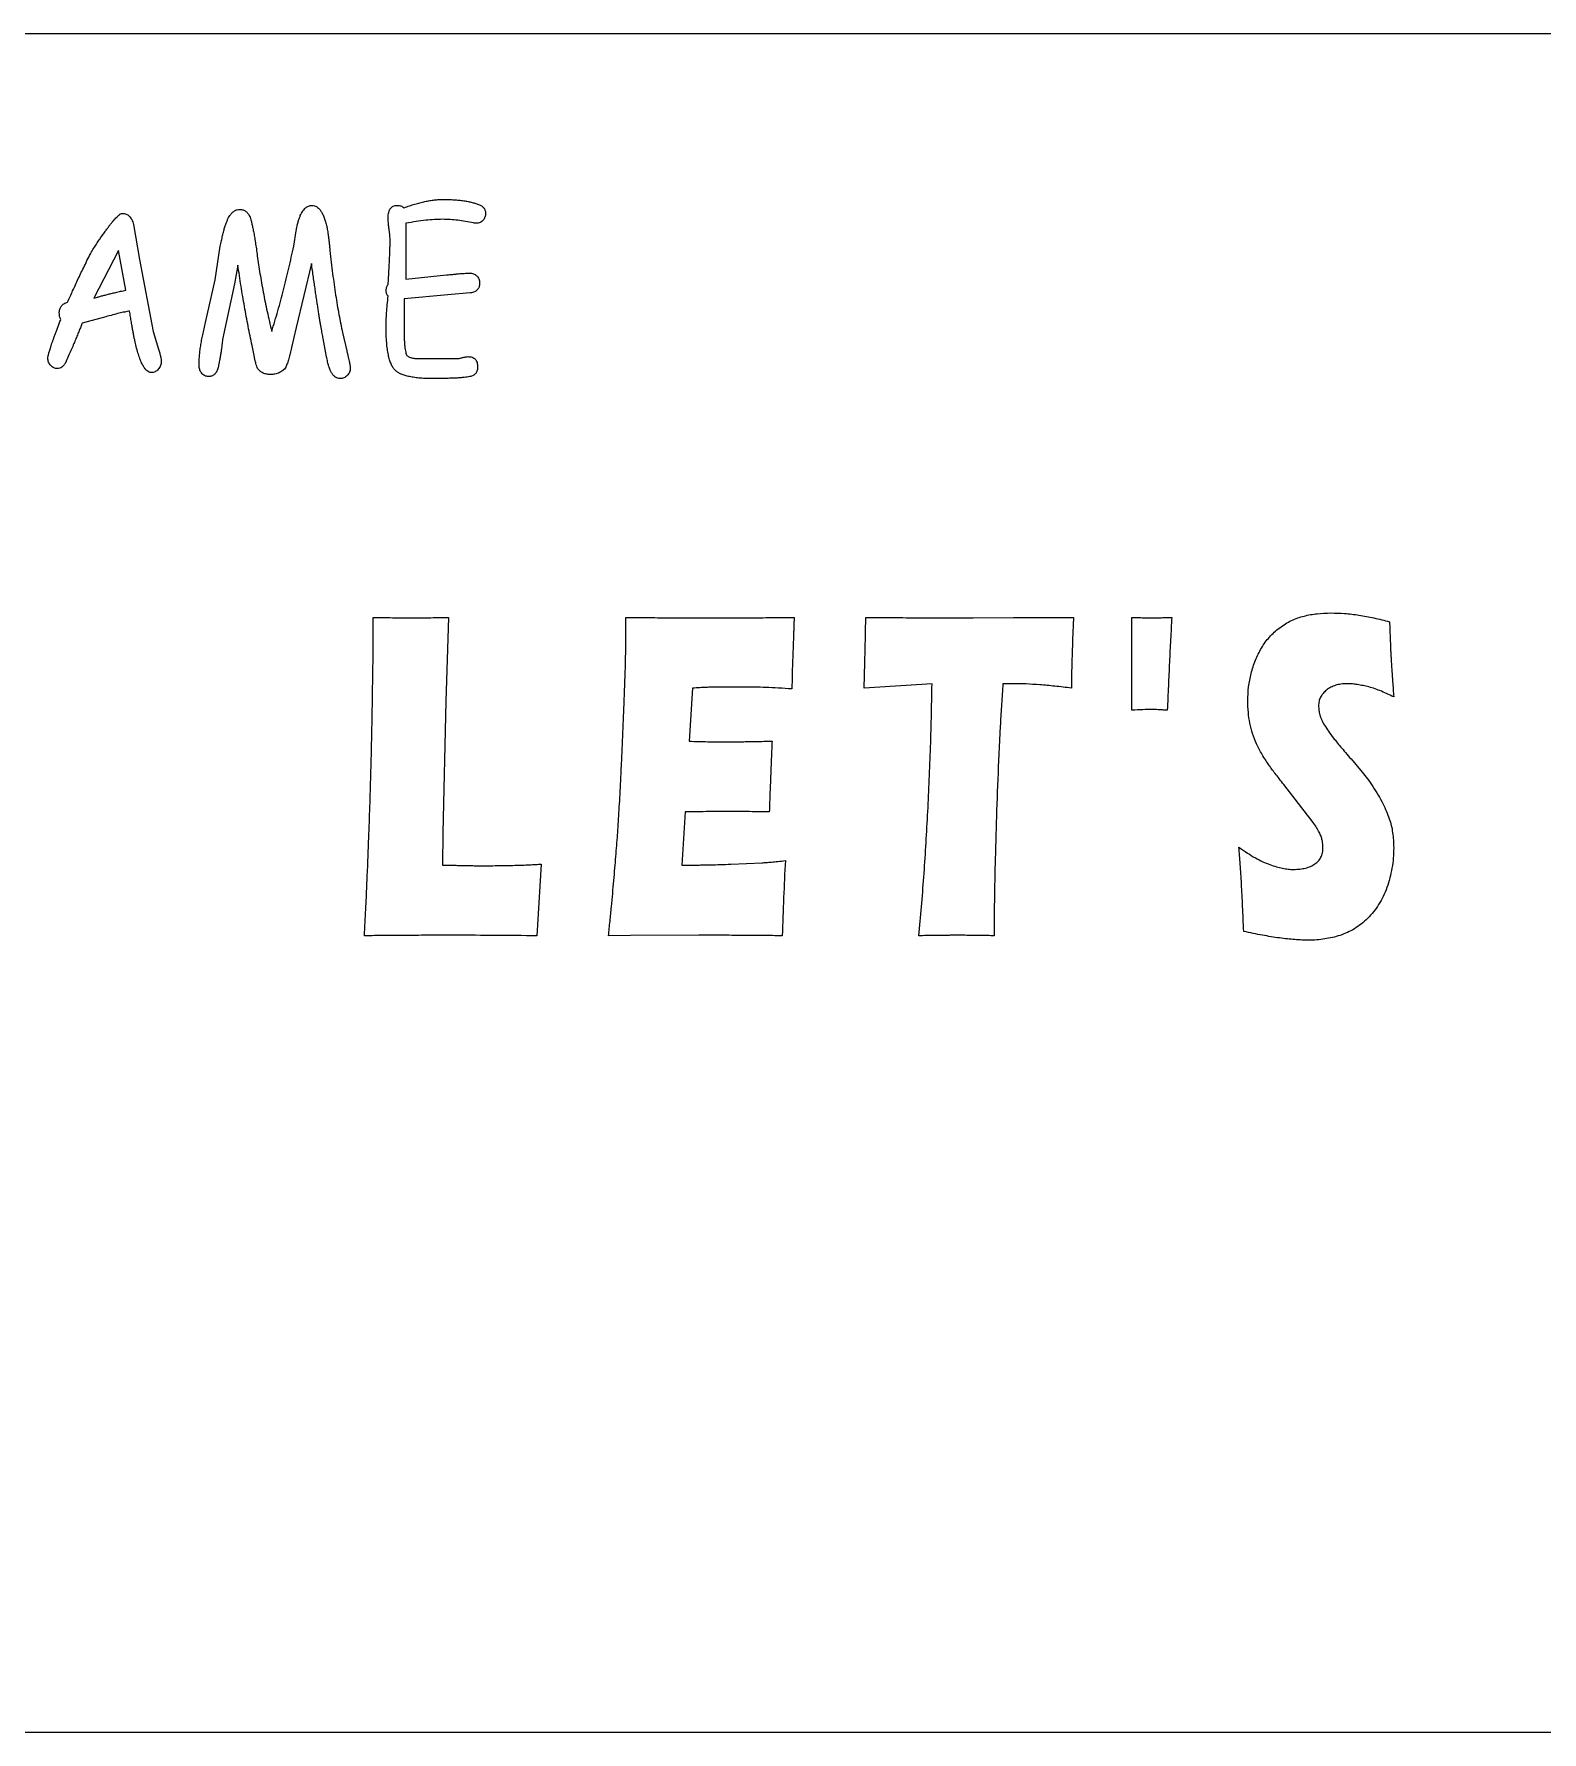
# Model space of a CAD drawing. Header units: millimetres. Extents: x -93 to 201, y -46 to 266.
# Drawn here: x -17.3 to 53.7, y 186.2 to 266.2 of the extents above; entities that cross this region are included whole.
import ezdxf

# ---------------------------------------------------------------- set-up
doc = ezdxf.new("R2010")
doc.units = ezdxf.units.MM

msp = doc.modelspace()

# ---------------------------------------------------------------- linework, layer by layer
at = {"color": 7, "linetype": 'Continuous', "lineweight": 25}
for p, q in [((200.738, 266.214), (-54.262, 266.214)), ((-12.637, 257.235), (-12.364, 255.595)), ((-5.095, 256.212), (-4.973, 256.943)), ((0.197, 257.293), (0.197, 254.668)), ((-13.349, 256.01), (-14.514, 253.766)), ((-13.007, 254.144), (-13.349, 256.01)), ((-8.792, 254.634), (-8.552, 256.212)), ((-12.364, 255.595), (-11.715, 252.203)), ((-7.724, 255.326), (-7.883, 254.437)), ((-4.256, 255.406), (-4.979, 252.387)), ((-9.246, 252.617), (-8.792, 254.634)), ((-7.883, 254.437), (-8.447, 251.815)), ((0.197, 254.668), (2.1, 254.859)), ((2.163, 253.918), (0.104, 253.731)), ((0.104, 253.731), (0.104, 252.415)), ((3.225, 254.012), (2.163, 253.918)), ((-13.949, 252.89), (-15.068, 252.594)), ((-11.715, 252.203), (-11.463, 251.368)), ((-4.979, 252.387), (-5.193, 251.435)), ((-2.792, 252.147), (-2.595, 251.286)), ((-6.948, 250.986), (-7.056, 251.541)), ((-3.55, 251.01), (-3.703, 251.872)), ((0.937, 250.918), (2.588, 250.918)), ((2.197, 238.728), (2.08, 234.77)), ((10.562, 237.761), (10.556, 238.728)), ((18.489, 238.728), (18.476, 238.357)), ((26.929, 238.705), (28.82, 238.718)), ((28.82, 238.718), (30.656, 238.718)), ((30.656, 238.718), (31.652, 238.728)), ((31.652, 238.728), (31.607, 237.661)), ((34.405, 234.353), (34.405, 238.728)), ((18.44, 237.381), (18.398, 236.157)), ((21.779, 235.395), (21.818, 236.603)), ((13.697, 235.395), (13.547, 232.895)), ((24.985, 235.603), (21.779, 235.395)), ((28.856, 235.603), (28.322, 235.603)), ((2.08, 234.77), (1.933, 228.582)), ((44.727, 232.058), (45.254, 231.44)), ((42.937, 229.07), (41.556, 230.854)), ((13.349, 229.562), (13.199, 227.062)), ((1.933, 228.582), (1.914, 227.062)), ((6.572, 227.104), (6.364, 223.728)), ((13.199, 227.062), (14.016, 227.062)), ((15.51, 227.101), (16.978, 227.166)), ((10.78, 223.741), (9.739, 223.728)), ((14.003, 223.751), (10.78, 223.741)), ((-54.262, 186.214), (200.738, 186.214))]:
    msp.add_line(p, q, dxfattribs=at)
for points, knots in [([(0.104, 258.026), (0.189, 258.057), (0.357, 258.119), (0.608, 258.197), (0.852, 258.265), (1.087, 258.321), (1.317, 258.364), (1.539, 258.394), (1.754, 258.415), (1.895, 258.417), (1.964, 258.418)], [0, 0, 0, 0, 0.14328, 0.280726, 0.412754, 0.539545, 0.661162, 0.778772, 0.891119, 1, 1, 1, 1]), ([(1.964, 258.418), (2.05, 258.417), (2.218, 258.416), (2.462, 258.403), (2.694, 258.385), (2.912, 258.357), (3.118, 258.323), (3.31, 258.279), (3.488, 258.228), (3.601, 258.186), (3.656, 258.166)], [0, 0, 0, 0, 0.149908, 0.292293, 0.427305, 0.555225, 0.676192, 0.790643, 0.897915, 1, 1, 1, 1]), ([(-14.63, 255.943), (-14.582, 256.016), (-14.489, 256.158), (-14.353, 256.365), (-14.224, 256.556), (-14.103, 256.734), (-13.987, 256.898), (-13.879, 257.047), (-13.777, 257.183), (-13.683, 257.304), (-13.595, 257.41), (-13.514, 257.503), (-13.441, 257.581), (-13.374, 257.645), (-13.314, 257.696), (-13.261, 257.733), (-13.214, 257.756), (-13.184, 257.76), (-13.171, 257.762)], [0, 0, 0, 0, 0.111332, 0.216284, 0.314341, 0.405513, 0.490675, 0.568976, 0.640431, 0.705936, 0.764172, 0.816135, 0.862287, 0.900961, 0.934057, 0.961803, 0.982938, 1, 1, 1, 1]), ([(-13.171, 257.762), (-13.139, 257.76), (-13.078, 257.756), (-12.989, 257.734), (-12.911, 257.689), (-12.839, 257.631), (-12.776, 257.554), (-12.719, 257.464), (-12.674, 257.355), (-12.65, 257.276), (-12.637, 257.235)], [0, 0, 0, 0, 0.115799, 0.225924, 0.33476, 0.446174, 0.566347, 0.695814, 0.841052, 1, 1, 1, 1]), ([(-8.552, 256.212), (-8.534, 256.301), (-8.501, 256.47), (-8.446, 256.71), (-8.393, 256.927), (-8.338, 257.121), (-8.28, 257.29), (-8.224, 257.435), (-8.167, 257.558), (-8.123, 257.628), (-8.102, 257.659)], [0, 0, 0, 0, 0.17765, 0.339316, 0.486014, 0.6181, 0.734871, 0.83719, 0.925788, 1, 1, 1, 1]), ([(-8.102, 257.659), (-8.07, 257.704), (-8.009, 257.787), (-7.892, 257.881), (-7.762, 257.94), (-7.67, 257.946), (-7.623, 257.949)], [0, 0, 0, 0, 0.280022, 0.529889, 0.762363, 1, 1, 1, 1]), ([(-7.623, 257.949), (-7.598, 257.948), (-7.548, 257.946), (-7.475, 257.928), (-7.408, 257.898), (-7.345, 257.859), (-7.29, 257.804), (-7.238, 257.74), (-7.191, 257.664), (-7.166, 257.608), (-7.153, 257.579)], [0, 0, 0, 0, 0.119638, 0.235363, 0.348327, 0.462864, 0.582941, 0.710126, 0.850189, 1, 1, 1, 1]), ([(-4.973, 256.943), (-4.961, 257.013), (-4.938, 257.146), (-4.891, 257.334), (-4.843, 257.502), (-4.802, 257.605), (-4.783, 257.654)], [0, 0, 0, 0, 0.289222, 0.550966, 0.787393, 1, 1, 1, 1]), ([(-4.783, 257.654), (-4.766, 257.692), (-4.734, 257.764), (-4.675, 257.863), (-4.612, 257.947), (-4.545, 258.017), (-4.472, 258.071), (-4.394, 258.108), (-4.312, 258.133), (-4.255, 258.136), (-4.226, 258.137)], [0, 0, 0, 0, 0.158822, 0.304625, 0.438037, 0.560918, 0.674528, 0.782336, 0.889363, 1, 1, 1, 1]), ([(-4.226, 258.137), (-4.19, 258.134), (-4.116, 258.128), (-4.01, 258.081), (-3.914, 258.003), (-3.823, 257.898), (-3.745, 257.762), (-3.668, 257.6), (-3.6, 257.407), (-3.563, 257.268), (-3.544, 257.194)], [0, 0, 0, 0, 0.087829, 0.177404, 0.274579, 0.383787, 0.50885, 0.651958, 0.815654, 1, 1, 1, 1]), ([(-0.646, 257.555), (-0.645, 257.601), (-0.642, 257.687), (-0.622, 257.806), (-0.589, 257.908), (-0.541, 257.992), (-0.479, 258.059), (-0.4, 258.104), (-0.309, 258.133), (-0.244, 258.136), (-0.21, 258.137)], [0, 0, 0, 0, 0.164762, 0.310182, 0.437174, 0.552164, 0.657272, 0.764371, 0.87571, 1, 1, 1, 1]), ([(-0.21, 258.137), (-0.18, 258.135), (-0.123, 258.133), (-0.04, 258.112), (0.037, 258.076), (0.081, 258.043), (0.104, 258.026)], [0, 0, 0, 0, 0.259826, 0.508929, 0.75217, 1, 1, 1, 1]), ([(3.656, 258.166), (3.679, 258.156), (3.724, 258.137), (3.784, 258.098), (3.833, 258.054), (3.876, 258.005), (3.908, 257.948), (3.932, 257.887), (3.945, 257.82), (3.947, 257.773), (3.947, 257.749)], [0, 0, 0, 0, 0.13946, 0.267669, 0.389524, 0.50583, 0.623831, 0.742107, 0.868071, 1, 1, 1, 1]), ([(3.947, 257.749), (3.946, 257.721), (3.944, 257.665), (3.92, 257.585), (3.885, 257.508), (3.85, 257.464), (3.832, 257.441)], [0, 0, 0, 0, 0.249827, 0.494528, 0.740626, 1, 1, 1, 1]), ([(-7.153, 257.579), (-7.139, 257.537), (-7.108, 257.444), (-7.068, 257.289), (-7.027, 257.105), (-6.985, 256.893), (-6.941, 256.651), (-6.898, 256.38), (-6.852, 256.08), (-6.824, 255.87), (-6.809, 255.761)], [0, 0, 0, 0, 0.071517, 0.158211, 0.259503, 0.376431, 0.509043, 0.657241, 0.821186, 1, 1, 1, 1]), ([(-3.544, 257.194), (-3.538, 257.167), (-3.526, 257.106), (-3.509, 257.006), (-3.489, 256.887), (-3.471, 256.749), (-3.45, 256.592), (-3.43, 256.415), (-3.408, 256.219), (-3.393, 256.083), (-3.386, 256.011)], [0, 0, 0, 0, 0.068865, 0.154852, 0.255574, 0.372083, 0.505792, 0.654124, 0.819672, 1, 1, 1, 1]), ([(-0.553, 256.495), (-0.553, 256.529), (-0.555, 256.603), (-0.564, 256.725), (-0.579, 256.868), (-0.599, 257.025), (-0.62, 257.182), (-0.634, 257.325), (-0.644, 257.447), (-0.646, 257.522), (-0.646, 257.555)], [0, 0, 0, 0, 0.094918, 0.209344, 0.344797, 0.5, 0.655203, 0.790656, 0.905082, 1, 1, 1, 1]), ([(1.923, 257.481), (1.796, 257.478), (1.53, 257.473), (1.115, 257.435), (0.666, 257.379), (0.358, 257.323), (0.197, 257.293)], [0, 0, 0, 0, 0.219232, 0.459441, 0.718588, 1, 1, 1, 1]), ([(3.373, 257.311), (3.249, 257.337), (3.005, 257.389), (2.638, 257.44), (2.279, 257.475), (2.041, 257.479), (1.923, 257.481)], [0, 0, 0, 0, 0.259397, 0.512296, 0.758593, 1, 1, 1, 1]), ([(3.511, 257.293), (3.489, 257.294), (3.443, 257.296), (3.398, 257.306), (3.373, 257.311)], [0, 0, 0, 0, 0.464694, 1, 1, 1, 1]), ([(3.832, 257.441), (3.81, 257.419), (3.767, 257.375), (3.689, 257.327), (3.602, 257.297), (3.542, 257.295), (3.511, 257.293)], [0, 0, 0, 0, 0.258761, 0.504161, 0.745646, 1, 1, 1, 1]), ([(-6.131, 252.197), (-6.032, 252.521), (-5.834, 253.173), (-5.568, 254.168), (-5.317, 255.182), (-5.169, 255.867), (-5.095, 256.212)], [0, 0, 0, 0, 0.245028, 0.493027, 0.744668, 1, 1, 1, 1]), ([(-3.386, 256.011), (-3.365, 255.826), (-3.326, 255.463), (-3.262, 254.928), (-3.193, 254.414), (-3.121, 253.921), (-3.045, 253.448), (-2.964, 252.996), (-2.881, 252.564), (-2.822, 252.284), (-2.792, 252.147)], [0, 0, 0, 0, 0.142802, 0.280482, 0.413103, 0.540264, 0.662783, 0.780321, 0.892472, 1, 1, 1, 1]), ([(-0.646, 254.409), (-0.639, 254.523), (-0.624, 254.743), (-0.606, 255.061), (-0.589, 255.357), (-0.576, 255.629), (-0.566, 255.878), (-0.558, 256.104), (-0.554, 256.307), (-0.553, 256.435), (-0.553, 256.495)], [0, 0, 0, 0, 0.163773, 0.316957, 0.458156, 0.588776, 0.708121, 0.8169, 0.913721, 1, 1, 1, 1]), ([(-15.746, 253.581), (-15.708, 253.669), (-15.631, 253.847), (-15.509, 254.118), (-15.379, 254.398), (-15.244, 254.689), (-15.101, 254.989), (-14.95, 255.298), (-14.794, 255.618), (-14.685, 255.833), (-14.63, 255.943)], [0, 0, 0, 0, 0.109492, 0.223195, 0.341121, 0.464297, 0.590966, 0.723135, 0.859312, 1, 1, 1, 1]), ([(-7.056, 251.541), (-7.119, 251.84), (-7.247, 252.449), (-7.415, 253.381), (-7.581, 254.342), (-7.676, 254.995), (-7.724, 255.326)], [0, 0, 0, 0, 0.238832, 0.485237, 0.73875, 1, 1, 1, 1]), ([(-6.809, 255.761), (-6.79, 255.622), (-6.751, 255.342), (-6.685, 254.917), (-6.611, 254.485), (-6.531, 254.043), (-6.441, 253.594), (-6.347, 253.135), (-6.242, 252.668), (-6.168, 252.355), (-6.131, 252.197)], [0, 0, 0, 0, 0.115752, 0.234194, 0.354952, 0.478445, 0.60477, 0.73379, 0.865687, 1, 1, 1, 1]), ([(-3.703, 251.872), (-3.711, 251.908), (-3.726, 251.985), (-3.752, 252.107), (-3.778, 252.245), (-3.803, 252.398), (-3.833, 252.566), (-3.864, 252.75), (-3.896, 252.948), (-3.93, 253.161), (-3.965, 253.39), (-4.002, 253.633), (-4.039, 253.892), (-4.082, 254.165), (-4.121, 254.454), (-4.166, 254.758), (-4.209, 255.077), (-4.24, 255.295), (-4.256, 255.406)], [0, 0, 0, 0, 0.030911, 0.065596, 0.104778, 0.148391, 0.196178, 0.248069, 0.304066, 0.364574, 0.42919, 0.497916, 0.571155, 0.64816, 0.730026, 0.815656, 0.905744, 1, 1, 1, 1]), ([(-0.74, 254.11), (-0.739, 254.137), (-0.737, 254.191), (-0.719, 254.268), (-0.689, 254.342), (-0.661, 254.386), (-0.646, 254.409)], [0, 0, 0, 0, 0.253986, 0.504269, 0.748027, 1, 1, 1, 1]), ([(2.1, 254.859), (2.171, 254.866), (2.304, 254.88), (2.493, 254.897), (2.661, 254.914), (2.808, 254.928), (2.934, 254.935), (3.038, 254.943), (3.12, 254.948), (3.168, 254.949), (3.189, 254.949)], [0, 0, 0, 0, 0.194141, 0.36787, 0.522782, 0.657419, 0.773021, 0.868464, 0.943664, 1, 1, 1, 1]), ([(3.189, 254.949), (3.221, 254.948), (3.285, 254.946), (3.375, 254.92), (3.458, 254.88), (3.53, 254.823), (3.591, 254.754), (3.636, 254.672), (3.661, 254.578), (3.665, 254.512), (3.666, 254.478)], [0, 0, 0, 0, 0.1288328, 0.25209, 0.3713479, 0.494774, 0.6161729, 0.7381167, 0.8632499, 1, 1, 1, 1]), ([(3.666, 254.478), (3.665, 254.445), (3.662, 254.382), (3.641, 254.294), (3.608, 254.216), (3.558, 254.151), (3.494, 254.098), (3.417, 254.057), (3.326, 254.025), (3.26, 254.017), (3.225, 254.012)], [0, 0, 0, 0, 0.137208, 0.261043, 0.377161, 0.487855, 0.602382, 0.721198, 0.852948, 1, 1, 1, 1]), ([(-14.514, 253.766), (-14.47, 253.779), (-14.377, 253.807), (-14.229, 253.85), (-14.064, 253.893), (-13.883, 253.941), (-13.687, 253.989), (-13.474, 254.038), (-13.246, 254.091), (-13.088, 254.126), (-13.007, 254.144)], [0, 0, 0, 0, 0.088549, 0.187576, 0.297754, 0.417526, 0.547578, 0.68793, 0.838806, 1, 1, 1, 1]), ([(-0.646, 253.871), (-0.661, 253.89), (-0.688, 253.926), (-0.718, 253.985), (-0.737, 254.047), (-0.739, 254.089), (-0.74, 254.11)], [0, 0, 0, 0, 0.268759, 0.519106, 0.7582497, 1, 1, 1, 1]), ([(-0.74, 252.384), (-0.739, 252.494), (-0.737, 252.722), (-0.716, 253.079), (-0.684, 253.465), (-0.659, 253.733), (-0.646, 253.871)], [0, 0, 0, 0, 0.220203, 0.459388, 0.719691, 1, 1, 1, 1]), ([(-16.14, 253.064), (-16.139, 253.097), (-16.138, 253.158), (-16.117, 253.247), (-16.087, 253.326), (-16.044, 253.397), (-15.987, 253.458), (-15.919, 253.51), (-15.836, 253.55), (-15.777, 253.571), (-15.746, 253.581)], [0, 0, 0, 0, 0.137127, 0.26242, 0.382579, 0.497113, 0.613046, 0.732918, 0.860911, 1, 1, 1, 1]), ([(-16.071, 252.765), (-16.091, 252.812), (-16.132, 252.907), (-16.137, 253.011), (-16.14, 253.064)], [0, 0, 0, 0, 0.484625, 1, 1, 1, 1]), ([(-12.826, 253.159), (-12.904, 253.145), (-13.069, 253.113), (-13.334, 253.054), (-13.63, 252.977), (-13.839, 252.92), (-13.949, 252.89)], [0, 0, 0, 0, 0.20431, 0.438285, 0.70419, 1, 1, 1, 1]), ([(-12.533, 251.566), (-12.544, 251.607), (-12.567, 251.697), (-12.596, 251.844), (-12.633, 252.01), (-12.666, 252.199), (-12.706, 252.409), (-12.742, 252.641), (-12.786, 252.892), (-12.813, 253.068), (-12.826, 253.159)], [0, 0, 0, 0, 0.079123, 0.171462, 0.27674, 0.395316, 0.526661, 0.671364, 0.828991, 1, 1, 1, 1]), ([(-16.678, 250.952), (-16.677, 250.964), (-16.675, 250.991), (-16.669, 251.036), (-16.654, 251.092), (-16.639, 251.159), (-16.618, 251.236), (-16.592, 251.323), (-16.561, 251.42), (-16.524, 251.528), (-16.485, 251.647), (-16.439, 251.776), (-16.389, 251.915), (-16.335, 252.065), (-16.276, 252.226), (-16.212, 252.396), (-16.143, 252.577), (-16.095, 252.701), (-16.071, 252.765)], [0, 0, 0, 0, 0.0184182, 0.0423227, 0.072188, 0.1083594, 0.1495437, 0.1974505, 0.250419, 0.3101546, 0.375452, 0.4468058, 0.5239721, 0.607672, 0.6964681, 0.7920647, 0.8927653, 1, 1, 1, 1]), ([(-15.068, 252.594), (-15.088, 252.537), (-15.13, 252.417), (-15.205, 252.23), (-15.286, 252.023), (-15.381, 251.8), (-15.483, 251.556), (-15.596, 251.294), (-15.721, 251.014), (-15.807, 250.822), (-15.851, 250.722)], [0, 0, 0, 0, 0.089024, 0.188186, 0.297664, 0.417339, 0.54734, 0.687952, 0.83881, 1, 1, 1, 1]), ([(-9.553, 250.609), (-9.552, 250.679), (-9.55, 250.823), (-9.534, 251.045), (-9.511, 251.279), (-9.477, 251.524), (-9.433, 251.781), (-9.379, 252.05), (-9.319, 252.33), (-9.271, 252.52), (-9.246, 252.617)], [0, 0, 0, 0, 0.10288, 0.212447, 0.327391, 0.449357, 0.577068, 0.71122, 0.852587, 1, 1, 1, 1]), ([(-0.32, 250.382), (-0.354, 250.423), (-0.427, 250.511), (-0.512, 250.676), (-0.582, 250.875), (-0.639, 251.11), (-0.687, 251.378), (-0.716, 251.682), (-0.738, 252.021), (-0.739, 252.259), (-0.74, 252.384)], [0, 0, 0, 0, 0.076622, 0.164352, 0.265291, 0.380524, 0.511094, 0.6574, 0.820053, 1, 1, 1, 1]), ([(0.104, 252.415), (0.105, 252.324), (0.106, 252.153), (0.11, 251.91), (0.123, 251.696), (0.136, 251.512), (0.157, 251.358), (0.179, 251.233), (0.206, 251.136), (0.233, 251.085), (0.244, 251.063)], [0, 0, 0, 0, 0.199113, 0.376858, 0.532308, 0.667608, 0.780999, 0.873584, 0.946382, 1, 1, 1, 1]), ([(-11.801, 250.262), (-11.837, 250.266), (-11.911, 250.275), (-12.014, 250.346), (-12.112, 250.45), (-12.202, 250.597), (-12.293, 250.781), (-12.377, 251.007), (-12.461, 251.271), (-12.508, 251.463), (-12.533, 251.566)], [0, 0, 0, 0, 0.067477, 0.142002, 0.231033, 0.339665, 0.469768, 0.62267, 0.798722, 1, 1, 1, 1]), ([(-11.463, 251.368), (-11.443, 251.303), (-11.407, 251.184), (-11.369, 251.023), (-11.34, 250.899), (-11.336, 250.826), (-11.334, 250.797)], [0, 0, 0, 0, 0.348279, 0.630938, 0.847261, 1, 1, 1, 1]), ([(-8.447, 251.815), (-8.45, 251.774), (-8.459, 251.688), (-8.473, 251.552), (-8.494, 251.402), (-8.519, 251.238), (-8.55, 251.061), (-8.583, 250.869), (-8.623, 250.664), (-8.652, 250.523), (-8.666, 250.449)], [0, 0, 0, 0, 0.088282, 0.1873117, 0.2973639, 0.4162535, 0.5473184, 0.6870912, 0.8380451, 1, 1, 1, 1]), ([(-5.193, 251.435), (-5.215, 251.345), (-5.255, 251.173), (-5.323, 250.929), (-5.389, 250.709), (-5.44, 250.574), (-5.464, 250.509)], [0, 0, 0, 0, 0.287423, 0.55026, 0.786877, 1, 1, 1, 1]), ([(-2.595, 251.286), (-2.581, 251.233), (-2.556, 251.133), (-2.522, 250.991), (-2.495, 250.864), (-2.469, 250.755), (-2.452, 250.659), (-2.438, 250.581), (-2.43, 250.519), (-2.428, 250.483), (-2.428, 250.467)], [0, 0, 0, 0, 0.1949, 0.369431, 0.523626, 0.659971, 0.773972, 0.869816, 0.943867, 1, 1, 1, 1]), ([(-16.229, 250.449), (-16.258, 250.451), (-16.315, 250.454), (-16.396, 250.484), (-16.474, 250.529), (-16.544, 250.591), (-16.604, 250.667), (-16.647, 250.755), (-16.673, 250.851), (-16.676, 250.918), (-16.678, 250.952)], [0, 0, 0, 0, 0.1144901, 0.2287443, 0.3449225, 0.4729263, 0.6029473, 0.7320308, 0.8620518, 1, 1, 1, 1]), ([(-15.851, 250.722), (-15.875, 250.681), (-15.919, 250.605), (-16.009, 250.516), (-16.115, 250.459), (-16.191, 250.453), (-16.229, 250.449)], [0, 0, 0, 0, 0.287324, 0.536428, 0.767378, 1, 1, 1, 1]), ([(-11.334, 250.797), (-11.335, 250.76), (-11.338, 250.689), (-11.365, 250.586), (-11.412, 250.495), (-11.472, 250.413), (-11.546, 250.347), (-11.625, 250.297), (-11.712, 250.268), (-11.771, 250.264), (-11.801, 250.262)], [0, 0, 0, 0, 0.140128, 0.271134, 0.400233, 0.530602, 0.655884, 0.773747, 0.885647, 1, 1, 1, 1]), ([(-9.443, 250.246), (-9.46, 250.271), (-9.495, 250.322), (-9.527, 250.411), (-9.548, 250.507), (-9.551, 250.574), (-9.553, 250.609)], [0, 0, 0, 0, 0.2370085, 0.4773979, 0.729806, 1, 1, 1, 1]), ([(-8.666, 250.449), (-8.677, 250.42), (-8.698, 250.363), (-8.74, 250.286), (-8.787, 250.221), (-8.838, 250.167), (-8.896, 250.125), (-8.96, 250.096), (-9.029, 250.077), (-9.077, 250.075), (-9.101, 250.074)], [0, 0, 0, 0, 0.15334, 0.29348, 0.422578, 0.541719, 0.655642, 0.768172, 0.880977, 1, 1, 1, 1]), ([(-6.797, 250.449), (-6.811, 250.487), (-6.839, 250.566), (-6.878, 250.693), (-6.915, 250.835), (-6.937, 250.934), (-6.948, 250.986)], [0, 0, 0, 0, 0.214404, 0.453761, 0.714424, 1, 1, 1, 1]), ([(-6.195, 250.168), (-6.256, 250.171), (-6.373, 250.177), (-6.538, 250.233), (-6.684, 250.321), (-6.759, 250.406), (-6.797, 250.449)], [0, 0, 0, 0, 0.265081, 0.509335, 0.75022, 1, 1, 1, 1]), ([(-5.464, 250.509), (-5.487, 250.482), (-5.532, 250.428), (-5.61, 250.36), (-5.693, 250.299), (-5.782, 250.251), (-5.877, 250.214), (-5.978, 250.188), (-6.085, 250.172), (-6.158, 250.169), (-6.195, 250.168)], [0, 0, 0, 0, 0.127848, 0.251909, 0.372434, 0.493896, 0.61423, 0.737423, 0.866714, 1, 1, 1, 1]), ([(-3.306, 250.247), (-3.33, 250.291), (-3.381, 250.389), (-3.439, 250.564), (-3.5, 250.773), (-3.532, 250.928), (-3.55, 251.01)], [0, 0, 0, 0, 0.184992, 0.411517, 0.68435, 1, 1, 1, 1]), ([(-2.428, 250.467), (-2.429, 250.434), (-2.432, 250.368), (-2.461, 250.276), (-2.508, 250.191), (-2.572, 250.118), (-2.646, 250.057), (-2.728, 250.013), (-2.815, 249.986), (-2.875, 249.982), (-2.905, 249.981)], [0, 0, 0, 0, 0.1324, 0.25817, 0.382314, 0.512955, 0.642598, 0.76148, 0.881118, 1, 1, 1, 1]), ([(0.244, 251.063), (0.255, 251.051), (0.279, 251.025), (0.331, 250.997), (0.396, 250.973), (0.476, 250.953), (0.57, 250.937), (0.679, 250.925), (0.803, 250.921), (0.891, 250.919), (0.937, 250.918)], [0, 0, 0, 0, 0.065789, 0.145573, 0.240979, 0.35381, 0.485155, 0.635699, 0.80781, 1, 1, 1, 1]), ([(2.588, 250.918), (2.605, 250.919), (2.641, 250.92), (2.701, 250.93), (2.771, 250.945), (2.847, 250.965), (2.924, 250.985), (2.994, 251), (3.053, 251.01), (3.089, 251.011), (3.105, 251.012)], [0, 0, 0, 0, 0.094717, 0.207202, 0.343556, 0.501388, 0.65922, 0.795574, 0.908059, 1, 1, 1, 1]), ([(3.105, 251.012), (3.142, 251.011), (3.211, 251.008), (3.308, 250.987), (3.39, 250.948), (3.458, 250.894), (3.51, 250.825), (3.547, 250.74), (3.569, 250.641), (3.571, 250.571), (3.572, 250.533)], [0, 0, 0, 0, 0.143609, 0.271059, 0.385564, 0.495666, 0.606098, 0.723266, 0.852578, 1, 1, 1, 1]), ([(3.572, 250.533), (3.571, 250.502), (3.57, 250.443), (3.552, 250.36), (3.522, 250.287), (3.482, 250.222), (3.429, 250.167), (3.362, 250.125), (3.286, 250.09), (3.23, 250.076), (3.2, 250.069)], [0, 0, 0, 0, 0.14131, 0.269512, 0.387984, 0.501642, 0.617203, 0.735166, 0.860402, 1, 1, 1, 1]), ([(-9.101, 250.074), (-9.135, 250.076), (-9.202, 250.079), (-9.295, 250.114), (-9.378, 250.169), (-9.421, 250.22), (-9.443, 250.246)], [0, 0, 0, 0, 0.256124, 0.499077, 0.743876, 1, 1, 1, 1]), ([(-2.905, 249.981), (-2.944, 249.983), (-3.023, 249.989), (-3.131, 250.046), (-3.231, 250.131), (-3.28, 250.207), (-3.306, 250.247)], [0, 0, 0, 0, 0.231579, 0.464012, 0.71311, 1, 1, 1, 1]), ([(1.421, 249.981), (1.313, 249.982), (1.107, 249.983), (0.813, 250.002), (0.549, 250.034), (0.316, 250.077), (0.112, 250.131), (-0.061, 250.2), (-0.207, 250.28), (-0.284, 250.349), (-0.32, 250.382)], [0, 0, 0, 0, 0.177512, 0.338469, 0.484101, 0.614046, 0.728997, 0.830257, 0.920207, 1, 1, 1, 1]), ([(3.2, 250.069), (3.161, 250.061), (3.074, 250.045), (2.926, 250.029), (2.748, 250.012), (2.54, 250.002), (2.303, 249.991), (2.036, 249.986), (1.738, 249.981), (1.53, 249.981), (1.421, 249.981)], [0, 0, 0, 0, 0.066687, 0.150202, 0.249965, 0.366747, 0.49989, 0.649368, 0.81607, 1, 1, 1, 1]), ([(-1.569, 227.96), (-1.533, 228.953), (-1.461, 230.931), (-1.414, 233.152), (-1.386, 234.608), (-1.378, 235.296), (-1.368, 235.95), (-1.357, 236.571), (-1.351, 237.158), (-1.348, 237.712), (-1.344, 238.231), (-1.344, 238.567), (-1.345, 238.728)], [0, 0, 0, 0, 0.276687, 0.551475, 0.618577, 0.682352, 0.743104, 0.800834, 0.855237, 0.906614, 0.95497, 1, 1, 1, 1]), ([(-1.345, 238.728), (-1.169, 238.725), (-0.828, 238.718), (-0.333, 238.713), (0.13, 238.704), (0.428, 238.705), (0.573, 238.705)], [0, 0, 0, 0, 0.275064, 0.533127, 0.774215, 1, 1, 1, 1]), ([(0.573, 238.705), (0.677, 238.705), (0.907, 238.704), (1.282, 238.713), (1.72, 238.718), (2.031, 238.725), (2.197, 238.728)], [0, 0, 0, 0, 0.192361, 0.424832, 0.693366, 1, 1, 1, 1]), ([(10.556, 238.728), (10.85, 238.725), (11.467, 238.717), (12.438, 238.712), (13.497, 238.703), (14.233, 238.705), (14.615, 238.705)], [0, 0, 0, 0, 0.21733, 0.456303, 0.717729, 1, 1, 1, 1]), ([(14.615, 238.705), (14.971, 238.705), (15.66, 238.704), (16.661, 238.712), (17.597, 238.717), (18.199, 238.725), (18.489, 238.728)], [0, 0, 0, 0, 0.275623, 0.533605, 0.775622, 1, 1, 1, 1]), ([(21.818, 236.603), (21.827, 236.941), (21.847, 237.65), (21.858, 238.358), (21.864, 238.728)], [0, 0, 0, 0, 0.477838, 1, 1, 1, 1]), ([(21.864, 238.728), (22.241, 238.725), (23.026, 238.717), (24.248, 238.712), (25.558, 238.704), (26.462, 238.705), (26.929, 238.705)], [0, 0, 0, 0, 0.223655, 0.464658, 0.723655, 1, 1, 1, 1]), ([(34.405, 238.728), (34.502, 238.725), (34.685, 238.718), (34.942, 238.713), (35.167, 238.704), (35.305, 238.705), (35.369, 238.705)], [0, 0, 0, 0, 0.3007398, 0.5709987, 0.8007463, 1, 1, 1, 1]), ([(35.369, 238.705), (35.421, 238.705), (35.54, 238.704), (35.744, 238.714), (35.996, 238.718), (36.181, 238.725), (36.28, 238.728)], [0, 0, 0, 0, 0.171363, 0.392823, 0.671379, 1, 1, 1, 1]), ([(36.28, 238.728), (36.262, 238.382), (36.224, 237.678), (36.167, 236.603), (36.121, 235.49), (36.088, 234.736), (36.072, 234.353)], [0, 0, 0, 0, 0.237416, 0.482997, 0.737415, 1, 1, 1, 1]), ([(39.864, 234.793), (39.871, 235.012), (39.885, 235.45), (40.011, 236.094), (40.209, 236.712), (40.448, 237.196), (40.678, 237.556), (40.884, 237.805), (41.11, 238.037), (41.366, 238.244), (41.635, 238.429), (41.92, 238.581), (42.211, 238.709), (42.615, 238.822), (43.136, 238.917), (43.56, 238.93), (43.773, 238.937)], [0, 0, 0, 0, 0.1021973, 0.2034292, 0.3043659, 0.4035192, 0.453528, 0.5030629, 0.5534173, 0.6043735, 0.6556416, 0.7055816, 0.7544555, 0.8028785, 0.900857, 1, 1, 1, 1]), ([(43.773, 238.937), (43.99, 238.931), (44.435, 238.921), (45.114, 238.837), (45.823, 238.708), (46.299, 238.584), (46.543, 238.52)], [0, 0, 0, 0, 0.231927, 0.474537, 0.730213, 1, 1, 1, 1]), ([(46.543, 238.52), (46.552, 238.282), (46.57, 237.827), (46.585, 237.314), (46.606, 236.974), (46.615, 236.775), (46.627, 236.547), (46.65, 236.29), (46.663, 236.003), (46.687, 235.688), (46.714, 235.343), (46.73, 235.103), (46.739, 234.978)], [0, 0, 0, 0, 0.201092, 0.385679, 0.433474, 0.489516, 0.553854, 0.626555, 0.707435, 0.796675, 0.894219, 1, 1, 1, 1]), ([(9.739, 223.728), (9.763, 223.959), (9.81, 224.413), (9.874, 225.078), (9.937, 225.715), (9.992, 226.322), (10.041, 226.902), (10.086, 227.452), (10.129, 227.973), (10.166, 228.476), (10.199, 228.985), (10.23, 229.523), (10.268, 230.1), (10.299, 230.716), (10.332, 231.371), (10.365, 232.066), (10.397, 232.799), (10.428, 233.555), (10.462, 234.296), (10.487, 234.988), (10.509, 235.614), (10.53, 236.173), (10.542, 236.664), (10.552, 237.089), (10.559, 237.447), (10.561, 237.664), (10.562, 237.761)], [0, 0, 0, 0, 0.04957, 0.097251, 0.142606, 0.186074, 0.227426, 0.266682, 0.303843, 0.338891, 0.374385, 0.412651, 0.453704, 0.497749, 0.544336, 0.593698, 0.646067, 0.700979, 0.754967, 0.804309, 0.848785, 0.888626, 0.923594, 0.953696, 0.979164, 1, 1, 1, 1]), ([(18.476, 238.357), (18.475, 238.32), (18.472, 238.217), (18.46, 238.018), (18.453, 237.729), (18.444, 237.506), (18.44, 237.381)], [0, 0, 0, 0, 0.113304, 0.316742, 0.613371, 1, 1, 1, 1]), ([(31.607, 237.661), (31.602, 237.524), (31.594, 237.263), (31.58, 236.89), (31.57, 236.554), (31.565, 236.253), (31.557, 235.99), (31.555, 235.761), (31.55, 235.566), (31.551, 235.448), (31.551, 235.395)], [0, 0, 0, 0, 0.181064, 0.344901, 0.494337, 0.626507, 0.742882, 0.843433, 0.929622, 1, 1, 1, 1]), ([(18.398, 236.157), (18.394, 236.024), (18.386, 235.758), (18.385, 235.493), (18.384, 235.359)], [0, 0, 0, 0, 0.498026, 1, 1, 1, 1]), ([(16.138, 235.447), (15.985, 235.447), (15.707, 235.447), (15.328, 235.448), (15.031, 235.444), (14.793, 235.44), (14.573, 235.438), (14.324, 235.426), (14.027, 235.415), (13.812, 235.402), (13.697, 235.395)], [0, 0, 0, 0, 0.187916, 0.342513, 0.465132, 0.553102, 0.63441, 0.735777, 0.858504, 1, 1, 1, 1]), ([(18.384, 235.359), (18.171, 235.373), (17.761, 235.4), (17.173, 235.424), (16.638, 235.442), (16.299, 235.445), (16.138, 235.447)], [0, 0, 0, 0, 0.2857749, 0.5481097, 0.7856838, 1, 1, 1, 1]), ([(24.364, 223.728), (24.406, 224.183), (24.491, 225.103), (24.602, 226.503), (24.694, 227.938), (24.78, 229.406), (24.851, 230.907), (24.91, 232.441), (24.956, 234.01), (24.976, 235.068), (24.985, 235.603)], [0, 0, 0, 0, 0.115141, 0.23319, 0.354143, 0.477776, 0.604085, 0.733081, 0.865049, 1, 1, 1, 1]), ([(28.322, 235.603), (28.301, 235.283), (28.26, 234.655), (28.205, 233.731), (28.155, 232.843), (28.129, 232.263), (28.117, 231.98)], [0, 0, 0, 0, 0.265168, 0.520377, 0.765631, 1, 1, 1, 1]), ([(31.551, 235.395), (31.291, 235.427), (30.795, 235.487), (30.085, 235.552), (29.447, 235.594), (29.045, 235.6), (28.856, 235.603)], [0, 0, 0, 0, 0.290783, 0.554233, 0.790547, 1, 1, 1, 1]), ([(44.532, 235.603), (44.439, 235.6), (44.261, 235.592), (44.005, 235.536), (43.775, 235.441), (43.573, 235.312), (43.406, 235.154), (43.285, 234.973), (43.209, 234.774), (43.201, 234.633), (43.197, 234.562)], [0, 0, 0, 0, 0.147291, 0.283593, 0.414563, 0.5421, 0.66435, 0.776532, 0.886996, 1, 1, 1, 1]), ([(46.739, 234.978), (46.629, 235.034), (46.415, 235.141), (46.097, 235.278), (45.793, 235.386), (45.506, 235.469), (45.235, 235.524), (44.985, 235.574), (44.751, 235.595), (44.602, 235.601), (44.532, 235.603)], [0, 0, 0, 0, 0.159773, 0.309736, 0.448533, 0.577203, 0.696657, 0.806734, 0.90848, 1, 1, 1, 1]), ([(40.883, 231.736), (40.764, 231.912), (40.541, 232.243), (40.273, 232.75), (40.084, 233.245), (39.95, 233.742), (39.88, 234.26), (39.869, 234.612), (39.864, 234.793)], [0, 0, 0, 0, 0.193828, 0.365203, 0.522626, 0.677678, 0.835038, 1, 1, 1, 1]), ([(43.197, 234.562), (43.201, 234.49), (43.208, 234.346), (43.25, 234.126), (43.345, 233.895), (43.477, 233.635), (43.67, 233.348), (43.866, 233.085), (44.062, 232.844), (44.25, 232.618), (44.474, 232.35), (44.639, 232.16), (44.727, 232.058)], [0, 0, 0, 0, 0.0720223, 0.1441514, 0.2233683, 0.321185, 0.4367779, 0.5697479, 0.6494492, 0.7483672, 0.8649799, 1, 1, 1, 1]), ([(35.33, 234.386), (35.192, 234.385), (34.884, 234.382), (34.576, 234.364), (34.405, 234.353)], [0, 0, 0, 0, 0.446893, 1, 1, 1, 1]), ([(36.072, 234.353), (35.995, 234.357), (35.851, 234.364), (35.65, 234.381), (35.48, 234.382), (35.376, 234.385), (35.33, 234.386)], [0, 0, 0, 0, 0.3115383, 0.5837199, 0.8115696, 1, 1, 1, 1]), ([(13.547, 232.895), (13.687, 232.89), (13.977, 232.881), (14.428, 232.871), (14.912, 232.865), (15.246, 232.863), (15.419, 232.862)], [0, 0, 0, 0, 0.224412, 0.464423, 0.723526, 1, 1, 1, 1]), ([(15.419, 232.862), (15.457, 232.862), (15.547, 232.862), (15.701, 232.867), (15.895, 232.863), (16.129, 232.875), (16.402, 232.874), (16.716, 232.883), (17.068, 232.889), (17.317, 232.893), (17.447, 232.895)], [0, 0, 0, 0, 0.056171, 0.133222, 0.22791, 0.343505, 0.478325, 0.632427, 0.807388, 1, 1, 1, 1]), ([(17.447, 232.895), (17.436, 232.651), (17.413, 232.14), (17.381, 231.34), (17.348, 230.473), (17.327, 229.873), (17.317, 229.562)], [0, 0, 0, 0, 0.219774, 0.460023, 0.719772, 1, 1, 1, 1]), ([(28.117, 231.98), (28.086, 231.198), (28.026, 229.656), (27.975, 227.932), (27.947, 226.816), (27.939, 226.295), (27.927, 225.802), (27.922, 225.335), (27.914, 224.896), (27.912, 224.482), (27.908, 224.096), (27.908, 223.848), (27.909, 223.728)], [0, 0, 0, 0, 0.284509, 0.560663, 0.626929, 0.690032, 0.749982, 0.806376, 0.859616, 0.909697, 0.956624, 1, 1, 1, 1]), ([(41.556, 230.854), (41.483, 230.948), (41.347, 231.124), (41.156, 231.362), (41.008, 231.564), (40.92, 231.684), (40.883, 231.736)], [0, 0, 0, 0, 0.323771, 0.599453, 0.825816, 1, 1, 1, 1]), ([(45.254, 231.44), (45.337, 231.337), (45.515, 231.115), (45.763, 230.75), (46.012, 230.364), (46.221, 229.971), (46.399, 229.601), (46.532, 229.252), (46.631, 228.919), (46.69, 228.582), (46.732, 228.233), (46.736, 227.995), (46.739, 227.872)], [0, 0, 0, 0, 0.100521, 0.216114, 0.335154, 0.449608, 0.554439, 0.647153, 0.733066, 0.818678, 0.906701, 1, 1, 1, 1]), ([(15.481, 229.584), (15.317, 229.585), (14.981, 229.586), (14.462, 229.577), (13.915, 229.572), (13.541, 229.565), (13.349, 229.562)], [0, 0, 0, 0, 0.230517, 0.473266, 0.729753, 1, 1, 1, 1]), ([(17.317, 229.562), (17.129, 229.565), (16.778, 229.572), (16.284, 229.577), (15.86, 229.586), (15.599, 229.585), (15.481, 229.584)], [0, 0, 0, 0, 0.3067541, 0.5744822, 0.8067563, 1, 1, 1, 1]), ([(43.405, 227.872), (43.403, 227.933), (43.399, 228.051), (43.372, 228.229), (43.318, 228.415), (43.227, 228.617), (43.105, 228.843), (42.995, 228.991), (42.937, 229.07)], [0, 0, 0, 0, 0.1392223, 0.2698338, 0.4120344, 0.5799145, 0.7754696, 1, 1, 1, 1]), ([(-1.761, 223.728), (-1.75, 223.94), (-1.729, 224.352), (-1.701, 224.956), (-1.669, 225.529), (-1.649, 226.073), (-1.626, 226.587), (-1.601, 227.071), (-1.587, 227.526), (-1.575, 227.819), (-1.569, 227.96)], [0, 0, 0, 0, 0.150041, 0.292368, 0.427788, 0.556996, 0.67776, 0.792382, 0.90003, 1, 1, 1, 1]), ([(16.978, 227.166), (17.042, 227.17), (17.189, 227.18), (17.436, 227.198), (17.736, 227.233), (17.954, 227.257), (18.072, 227.27)], [0, 0, 0, 0, 0.175179, 0.401016, 0.675155, 1, 1, 1, 1]), ([(18.072, 227.27), (18.043, 226.689), (17.985, 225.509), (17.946, 224.328), (17.926, 223.728)], [0, 0, 0, 0, 0.491837, 1, 1, 1, 1]), ([(39.447, 227.895), (39.578, 227.803), (39.829, 227.628), (40.206, 227.403), (40.558, 227.219), (40.891, 227.081), (41.201, 226.978), (41.493, 226.912), (41.763, 226.86), (41.938, 226.855), (42.022, 226.853)], [0, 0, 0, 0, 0.17034, 0.32516, 0.466625, 0.592899, 0.708259, 0.813822, 0.910991, 1, 1, 1, 1]), ([(39.672, 223.937), (39.663, 224.137), (39.646, 224.529), (39.62, 225.101), (39.594, 225.642), (39.569, 226.152), (39.539, 226.632), (39.51, 227.08), (39.482, 227.498), (39.458, 227.766), (39.447, 227.895)], [0, 0, 0, 0, 0.152023, 0.296665, 0.433106, 0.562168, 0.683078, 0.796614, 0.901959, 1, 1, 1, 1]), ([(42.022, 226.853), (42.122, 226.856), (42.313, 226.861), (42.582, 226.912), (42.824, 226.986), (43.028, 227.103), (43.2, 227.244), (43.319, 227.427), (43.395, 227.64), (43.402, 227.792), (43.405, 227.872)], [0, 0, 0, 0, 0.154626, 0.294526, 0.423489, 0.542975, 0.656017, 0.764935, 0.876926, 1, 1, 1, 1]), ([(46.739, 227.872), (46.735, 227.71), (46.729, 227.39), (46.663, 226.915), (46.563, 226.452), (46.424, 226.005), (46.251, 225.583), (46.039, 225.197), (45.794, 224.849), (45.517, 224.542), (45.213, 224.28), (44.897, 224.055), (44.562, 223.879), (44.214, 223.742), (43.855, 223.641), (43.486, 223.576), (43.109, 223.525), (42.854, 223.522), (42.725, 223.52)], [0, 0, 0, 0, 0.072647, 0.143891, 0.214698, 0.285115, 0.353694, 0.419325, 0.482583, 0.544323, 0.604405, 0.662116, 0.718341, 0.773887, 0.829563, 0.885556, 0.941994, 1, 1, 1, 1]), ([(1.914, 227.062), (2.017, 227.059), (2.213, 227.055), (2.493, 227.049), (2.745, 227.041), (2.969, 227.041), (3.164, 227.03), (3.331, 227.034), (3.47, 227.028), (3.553, 227.029), (3.59, 227.029)], [0, 0, 0, 0, 0.184463, 0.351459, 0.500988, 0.634951, 0.751493, 0.850498, 0.933996, 1, 1, 1, 1]), ([(3.59, 227.029), (3.75, 227.029), (4.058, 227.028), (4.505, 227.032), (4.923, 227.038), (5.31, 227.048), (5.668, 227.057), (5.996, 227.07), (6.294, 227.087), (6.483, 227.098), (6.572, 227.104)], [0, 0, 0, 0, 0.160399, 0.30989, 0.449574, 0.580553, 0.699533, 0.809826, 0.91036, 1, 1, 1, 1]), ([(14.016, 227.062), (14.092, 227.063), (14.276, 227.065), (14.602, 227.071), (15.024, 227.086), (15.338, 227.095), (15.51, 227.101)], [0, 0, 0, 0, 0.152465, 0.370295, 0.65355, 1, 1, 1, 1]), ([(2.542, 223.751), (2.145, 223.752), (1.377, 223.753), (0.262, 223.744), (-0.775, 223.739), (-1.441, 223.732), (-1.761, 223.728)], [0, 0, 0, 0, 0.276848, 0.535546, 0.776846, 1, 1, 1, 1]), ([(6.364, 223.728), (5.712, 223.734), (4.438, 223.747), (3.164, 223.75), (2.542, 223.751)], [0, 0, 0, 0, 0.511932, 1, 1, 1, 1]), ([(17.926, 223.728), (17.621, 223.732), (16.996, 223.739), (16.036, 223.744), (15.034, 223.753), (14.351, 223.752), (14.003, 223.751)], [0, 0, 0, 0, 0.233203, 0.478016, 0.733616, 1, 1, 1, 1]), ([(26.209, 223.751), (26.175, 223.751), (26.093, 223.751), (25.953, 223.752), (25.776, 223.747), (25.564, 223.744), (25.314, 223.741), (25.03, 223.738), (24.709, 223.735), (24.483, 223.731), (24.364, 223.728)], [0, 0, 0, 0, 0.056432, 0.132263, 0.227509, 0.343913, 0.477951, 0.63315, 0.805982, 1, 1, 1, 1]), ([(27.909, 223.728), (27.803, 223.731), (27.604, 223.735), (27.318, 223.738), (27.063, 223.741), (26.837, 223.744), (26.639, 223.747), (26.47, 223.752), (26.33, 223.751), (26.246, 223.751), (26.209, 223.751)], [0, 0, 0, 0, 0.185843, 0.352502, 0.503838, 0.636021, 0.752882, 0.852507, 0.934873, 1, 1, 1, 1]), ([(42.725, 223.52), (42.621, 223.521), (42.406, 223.524), (42.074, 223.545), (41.722, 223.577), (41.35, 223.624), (40.958, 223.682), (40.545, 223.755), (40.114, 223.838), (39.821, 223.903), (39.672, 223.937)], [0, 0, 0, 0, 0.101235, 0.20896, 0.323312, 0.444405, 0.57338, 0.708231, 0.851108, 1, 1, 1, 1])]:
    msp.add_open_spline(points, degree=3, knots=knots, dxfattribs=at)

doc.saveas('drawing.dxf')
